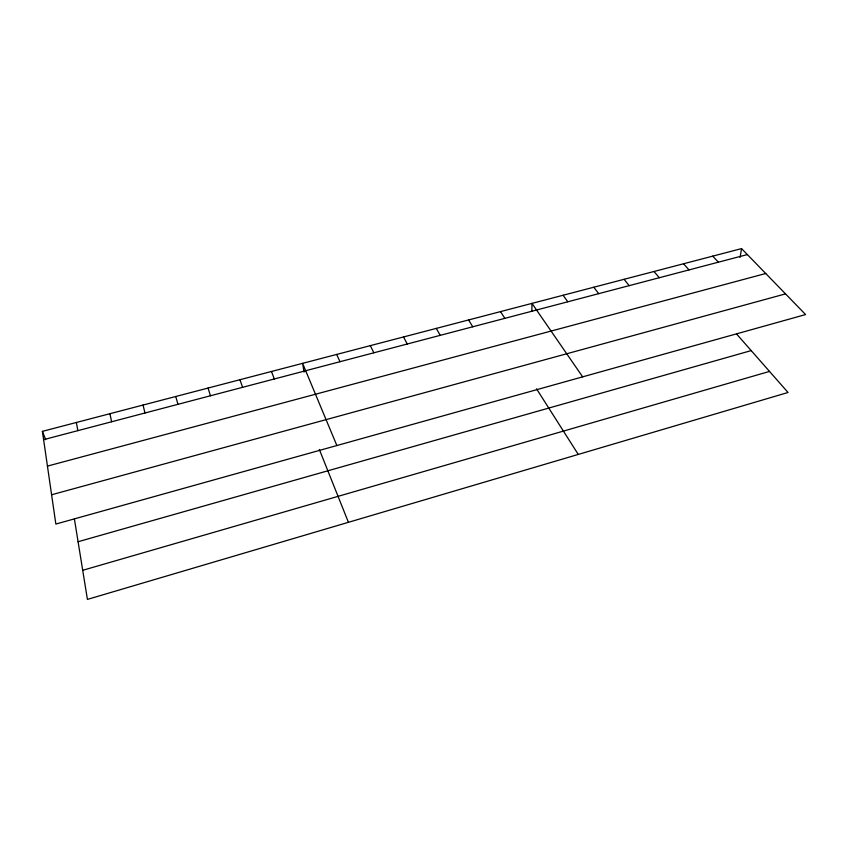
<?xml version="1.0" encoding="UTF-8"?>
<svg xmlns="http://www.w3.org/2000/svg" width="848" height="848" viewBox="0 0 848 848"><rect width="100%" height="100%" fill="white"/><g stroke="black" fill="none" stroke-linecap="round" stroke-linejoin="round"><path stroke-width="1.27" d="M531.866 311.269L531.982 303.383L582.65 376.851M740.092 257.347L741.555 248.602L42.4 431.356L55.851 524.064L805.6 314.555L741.555 248.602M82.712 570.301L769.507 371.413M78.09 541.724L751.19 350.595M51.601 494.776L785.524 293.874M47.446 466.114L765.744 273.501M43.608 439.656L747.353 254.57M712.733 256.138L718.373 262.191M683.552 263.77L689.021 269.918M736.689 334.112L788.036 392.476L87.418 599.398L74.412 519.04M653.999 271.487L659.299 277.731M624.075 279.31L629.195 285.649M593.77 287.239L598.709 293.662M563.072 295.252L567.831 301.782M500.49 311.619L504.867 318.35M536.519 388.808L578.262 454.433M468.584 319.95L472.76 326.787M436.264 328.409L440.229 335.352M403.51 336.963L407.263 344.012M370.322 345.645L373.851 352.8M336.677 354.432L339.995 361.704M336.868 445.539L302.598 363.347L304.061 372.092M319.336 449.461L348.422 522.315M42.4 431.356L45.697 439.646M271.466 371.477L274.328 378.982M239.952 379.713L242.602 387.324M208.046 388.055L210.474 395.772M175.748 396.504L177.932 404.326M143.036 405.047L144.987 412.997M109.911 413.707L111.629 421.774M76.373 422.474L77.836 430.657"/></g></svg>
